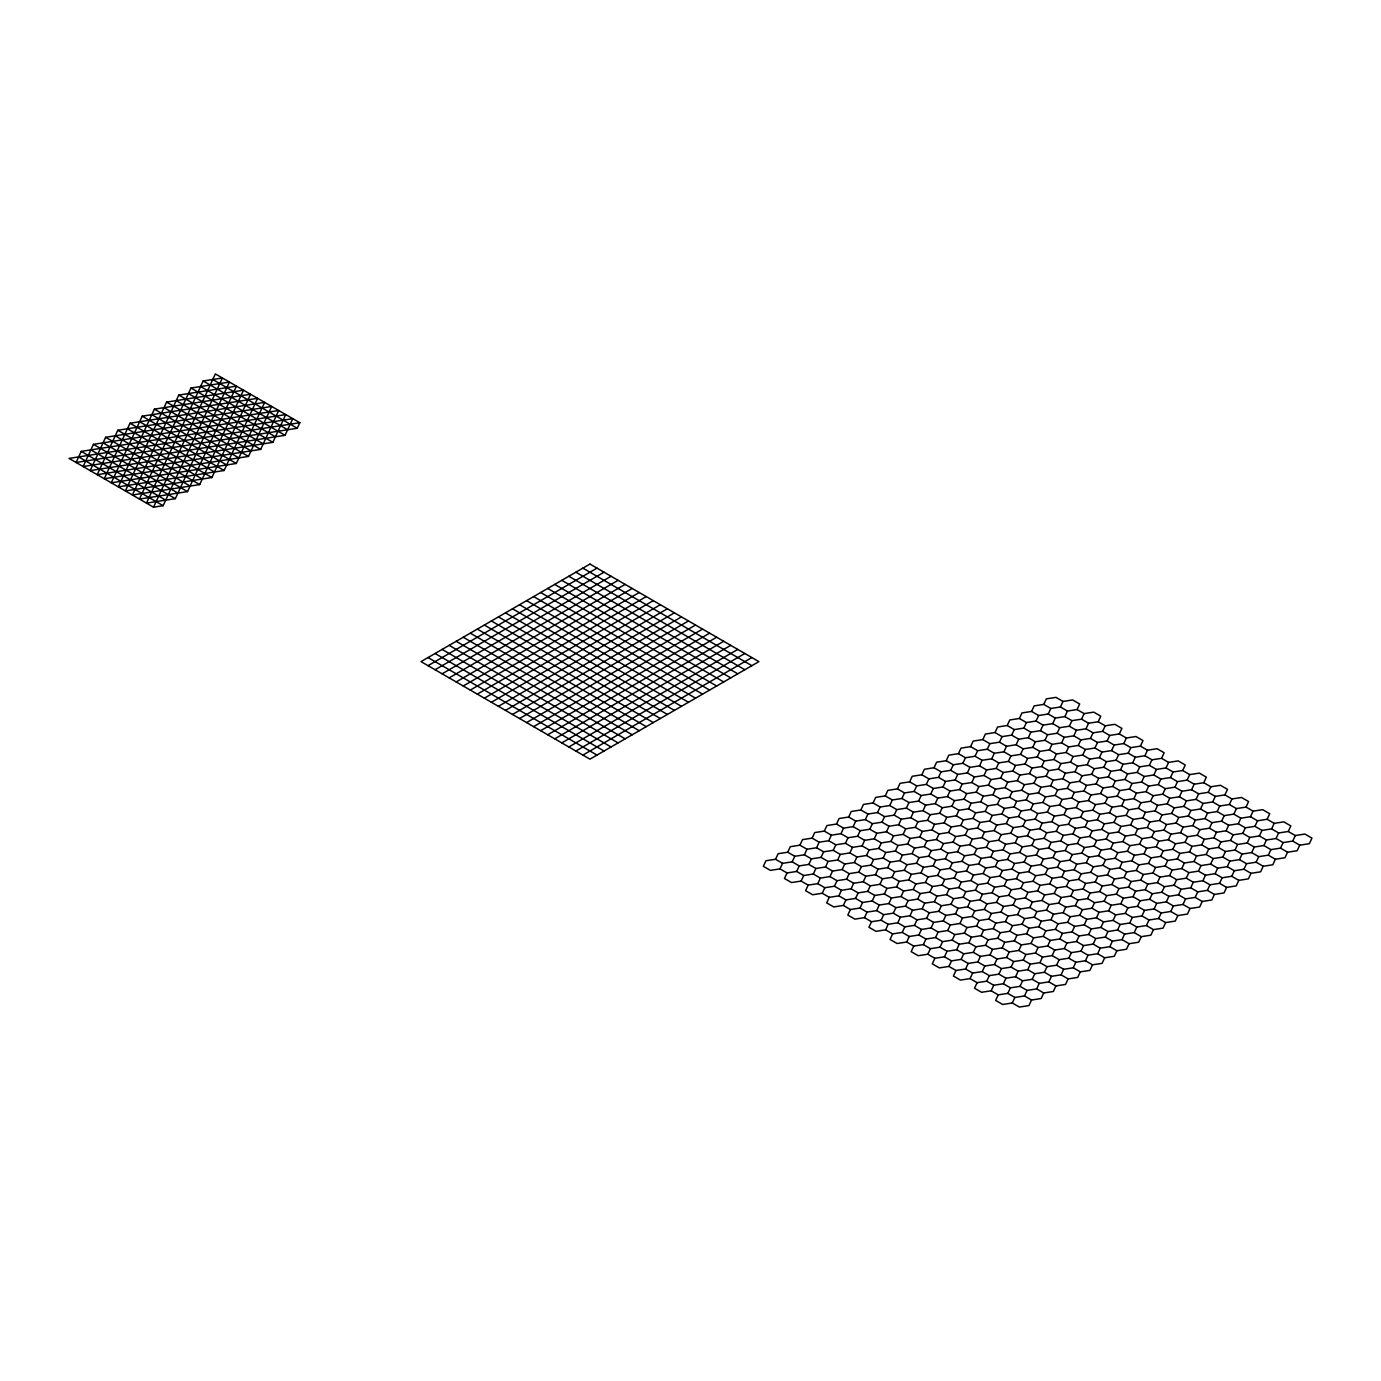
<?xml version="1.0" encoding="UTF-8"?>
<svg xmlns="http://www.w3.org/2000/svg" width="1381" height="1381" viewBox="0 0 1381 1381"><rect width="100%" height="100%" fill="white"/><g stroke="black" fill="none" stroke-linecap="round" stroke-linejoin="round"><path stroke-width="1.5" d="M153.515 507.19L163.131 505.688L222.393 378.014L203.162 380.983L146.472 503.116L175.335 498.662L229.436 382.071L190.975 388.026L139.446 499.059L187.523 491.619L236.479 386.128L178.788 395.07L132.403 494.985L199.71 484.576L243.505 390.202L166.583 402.095L125.36 490.928L211.897 477.533L250.548 394.258L154.396 409.139L118.317 486.854L224.102 470.507L257.591 398.332L142.208 416.182L111.291 482.798L236.289 463.464L264.634 402.389L130.004 423.225L104.248 478.741L248.476 456.421L271.677 406.463L117.817 430.251L97.205 474.667L260.681 449.377L278.703 410.52L105.629 437.294L90.162 470.61L272.868 442.334L285.746 414.576L93.442 444.337L83.136 466.536L285.056 435.308L292.789 418.65L81.237 451.38L76.093 462.48L297.243 428.265L299.832 422.707L215.35 373.94L153.515 507.19L69.05 458.406L299.832 422.707M1177.838 915.551L1175.266 921.092L1165.65 922.594L1163.061 928.136L1153.446 929.62L1146.42 925.563L1136.805 927.048L1129.762 922.991L1120.146 924.476L1113.103 920.402L1103.488 921.904L1096.445 917.83L1086.83 919.314L1079.787 915.258L1070.171 916.742L1063.146 912.686L1053.53 914.17L1046.487 910.096L1036.872 911.598L1029.829 907.524L1020.214 909.009L1013.171 904.952L1003.555 906.437L996.512 902.38L986.897 903.865L979.871 899.791L970.256 901.292L963.213 897.218L953.598 898.703L946.555 894.646L936.939 896.131L929.896 892.074L920.281 893.559L913.238 889.485L903.623 890.987L896.597 886.913L886.982 888.397L879.939 884.341L870.323 885.825L863.28 881.769L853.665 883.253L846.622 879.179L837.007 880.681L829.964 876.607L820.349 878.092L813.323 874.035L803.707 875.519L796.664 871.463L787.049 872.947L780.006 868.873L770.391 870.375L763.348 866.301L765.92 860.743L775.535 859.258L778.124 853.717L787.74 852.232L794.783 856.289L804.398 854.804L811.424 858.861L821.039 857.377L828.082 861.433L837.697 859.949L844.74 864.023L854.356 862.538L861.399 866.595L871.014 865.11L878.057 869.167L887.672 867.682L894.698 871.756L904.313 870.254L911.356 874.328L920.972 872.844L928.015 876.9L937.63 875.416L944.673 879.473L954.288 877.988L961.331 882.062L970.947 880.56L977.972 884.634L987.588 883.15L994.631 887.206L1004.246 885.722L1011.289 889.778L1020.904 888.294L1027.947 892.368L1037.563 890.866L1044.606 894.94L1054.221 893.455L1061.247 897.512L1070.862 896.027L1077.905 900.084L1087.52 898.599L1094.563 902.673L1104.179 901.172L1111.222 905.245L1120.837 903.761L1127.88 907.818L1137.495 906.333L1144.521 910.39L1154.136 908.905L1161.179 912.979L1170.795 911.477L1177.838 915.551L1187.453 914.067L1190.025 908.508L1199.64 907.024L1202.212 901.465L1211.828 899.98L1214.417 894.439L1224.032 892.937L1226.604 887.396L1236.219 885.912L1238.792 880.353L1248.407 878.868L1250.996 873.31L1260.611 871.825L1263.183 866.267L1272.799 864.782L1275.371 859.241L1284.986 857.739L1287.558 852.198L1297.173 850.713L1299.763 845.155L1309.378 843.67L1311.95 838.112L1304.907 834.055L1295.292 835.54L1288.249 831.483L1278.633 832.967L1271.608 828.893L1261.992 830.395L1254.949 826.321L1245.334 827.806L1238.291 823.749L1228.676 825.234L1221.633 821.177L1212.017 822.662L1204.974 818.588L1195.359 820.09L1188.333 816.016L1178.718 817.5L1171.675 813.444L1162.06 814.928L1155.017 810.871L1145.401 812.356L1138.358 808.282L1128.743 809.784L1121.7 805.71L1112.085 807.195L1105.059 803.138L1095.444 804.622L1088.401 800.566L1078.785 802.05L1071.742 797.976L1062.127 799.478L1055.084 795.404L1045.469 796.889L1038.426 792.832L1028.81 794.317L1021.785 790.26L1012.169 791.745L1005.126 787.671L995.511 789.172L988.468 785.099L978.853 786.583L971.81 782.526L962.194 784.011L955.151 779.954L945.536 781.439L938.51 777.365L928.895 778.867L921.852 774.793L912.237 776.277L909.665 781.836L900.049 783.32L897.46 788.879L887.845 790.364L885.273 795.905L875.658 797.407L873.085 802.948L863.47 804.433L860.881 809.991L851.266 811.476L848.694 817.034L839.078 818.519L836.506 824.06L826.891 825.562L824.319 831.103L814.704 832.588L812.114 838.146L802.499 839.631L799.927 845.189L790.312 846.674L787.74 852.232M780.006 868.873L782.578 863.332L792.193 861.848L799.236 865.904L808.852 864.42L815.895 868.476L825.51 866.992L832.553 871.066L842.168 869.564L849.194 873.638L858.809 872.153L865.852 876.21L875.468 874.725L882.511 878.782L892.126 877.298L899.169 881.371L908.784 879.87L915.827 883.944L925.443 882.459L932.468 886.516L942.084 885.031L949.127 889.088L958.742 887.603L965.785 891.677L975.4 890.175L982.443 894.249L992.059 892.765L999.102 896.821L1008.717 895.337L1015.743 899.394L1025.358 897.909L1032.401 901.983L1042.016 900.481L1049.059 904.555L1058.675 903.07L1065.718 907.127L1075.333 905.643L1082.376 909.699L1091.991 908.215L1099.017 912.289L1108.632 910.787L1115.675 914.861L1125.291 913.376L1132.334 917.433L1141.949 915.948L1148.992 920.005L1158.607 918.52L1165.65 922.594M787.049 872.947L784.46 878.489L791.503 882.563L801.118 881.078L808.161 885.135L817.776 883.65L824.82 887.707L834.435 886.222L841.478 890.296L851.093 888.794L858.119 892.868L867.734 891.384L874.777 895.44L884.392 893.956L891.436 898.013L901.051 896.528L908.094 900.602L917.709 899.1L924.752 903.174L934.367 901.689L941.393 905.746L951.008 904.262L958.051 908.318L967.667 906.834L974.71 910.908L984.325 909.406L991.368 913.48L1000.983 911.995L1008.026 916.052L1017.642 914.567L1024.667 918.624L1034.283 917.139L1041.326 921.213L1050.941 919.711L1057.984 923.785L1067.599 922.301L1074.642 926.358L1084.258 924.873L1091.301 928.93L1100.916 927.445L1107.942 931.519L1117.557 930.017L1124.6 934.091L1134.215 932.607L1141.258 936.663L1150.874 935.179L1153.446 929.62M792.193 861.848L794.783 856.289M796.664 871.463L799.236 865.904M804.398 854.804L806.97 849.246L816.585 847.761L823.628 851.818L833.244 850.333L840.269 854.407L849.885 852.923L856.928 856.98L866.543 855.495L873.586 859.552L883.201 858.067L890.244 862.124L899.86 860.639L906.903 864.713L916.518 863.229L923.544 867.285L933.159 865.801L940.202 869.857L949.817 868.373L956.86 872.429L966.476 870.945L973.519 875.019L983.134 873.534L990.177 877.591L999.792 876.106L1006.818 880.163L1016.433 878.679L1023.476 882.752L1033.092 881.251L1040.135 885.325L1049.75 883.84L1056.793 887.897L1066.408 886.412L1073.451 890.469L1083.067 888.984L1090.092 893.058L1099.708 891.556L1106.751 895.63L1116.366 894.146L1123.409 898.202L1133.024 896.718L1140.067 900.775L1149.683 899.29L1156.726 903.364L1166.341 901.862L1173.367 905.936L1182.982 904.451L1190.025 908.508M801.118 881.078L803.707 875.519M808.852 864.42L811.424 858.861M816.585 847.761L819.157 842.203L828.773 840.718L835.816 844.792L845.431 843.308L852.474 847.364L862.089 845.88L869.115 849.936L878.748 848.452L885.773 852.509L895.389 851.024L902.432 855.098L912.047 853.613L919.09 857.67L928.705 856.185L935.748 860.242L945.364 858.758L952.389 862.814L962.022 861.33L969.048 865.404L978.663 863.919L985.706 867.976L995.321 866.491L1002.364 870.548L1011.98 869.063L1019.023 873.12L1028.638 871.635L1035.664 875.709L1045.279 874.225L1052.322 878.281L1061.937 876.797L1068.98 880.854L1078.596 879.369L1085.639 883.443L1095.254 881.941L1102.297 886.015L1111.912 884.53L1118.938 888.587L1128.553 887.103L1135.596 891.159L1145.212 889.675L1152.255 893.749L1161.87 892.247L1168.913 896.321L1178.528 894.836L1185.571 898.893L1195.186 897.408L1202.212 901.465M808.161 885.135L805.589 890.693L812.632 894.75L822.247 893.265L829.273 897.322L838.888 895.837L845.932 899.911L855.547 898.41L862.59 902.483L872.205 900.999L879.248 905.056L888.863 903.571L895.906 907.628L905.522 906.143L912.548 910.217L922.163 908.715L929.206 912.789L938.821 911.305L945.864 915.361L955.479 913.877L962.522 917.933L972.138 916.449L979.181 920.523L988.796 919.021L995.822 923.095L1005.437 921.61L1012.48 925.667L1022.095 924.182L1029.138 928.239L1038.754 926.755L1045.797 930.829L1055.412 929.327L1062.455 933.401L1072.07 931.916L1079.096 935.973L1088.711 934.488L1095.754 938.545L1105.37 937.06L1112.413 941.134L1122.028 939.632L1129.071 943.706L1138.686 942.222L1141.258 936.663M813.323 874.035L815.895 868.476M821.039 857.377L823.628 851.818M828.773 840.718L831.345 835.177L840.96 833.692L848.003 837.749L857.618 836.265L864.661 840.321L874.277 838.837L881.32 842.893L890.935 841.409L897.978 845.483L907.593 843.998L914.619 848.055L924.234 846.57L931.277 850.627L940.893 849.142L947.936 853.199L957.551 851.714L964.594 855.788L974.209 854.304L981.252 858.361L990.868 856.876L997.893 860.933L1007.509 859.448L1014.552 863.505L1024.167 862.02L1031.21 866.094L1040.825 864.61L1047.868 868.666L1057.483 867.182L1064.527 871.238L1074.142 869.754L1081.168 873.81L1090.783 872.326L1097.826 876.4L1107.441 874.915L1114.484 878.972L1124.099 877.487L1131.143 881.544L1140.758 880.06L1147.801 884.116L1157.416 882.632L1164.442 886.706L1174.057 885.221L1181.1 889.278L1190.715 887.793L1197.759 891.85L1207.374 890.365L1214.417 894.439M817.776 883.65L820.349 878.092M825.51 866.992L828.082 861.433M833.244 850.333L835.816 844.792M840.96 833.692L843.549 828.134L853.165 826.649L860.19 830.706L869.806 829.221L876.849 833.278L886.464 831.794L893.507 835.868L903.122 834.383L910.165 838.44L919.781 836.955L926.824 841.012L936.439 839.527L943.465 843.584L953.08 842.099L960.123 846.173L969.738 844.689L976.781 848.745L986.397 847.261L993.44 851.317L1003.055 849.833L1010.098 853.89L1019.713 852.405L1026.739 856.479L1036.354 854.994L1043.397 859.051L1053.013 857.566L1060.056 861.623L1069.671 860.139L1076.714 864.195L1086.329 862.711L1093.372 866.785L1102.987 865.3L1110.013 869.357L1119.628 867.872L1126.672 871.929L1136.287 870.444L1143.33 874.501L1152.945 873.016L1159.988 877.09L1169.603 875.606L1176.647 879.662L1186.262 878.178L1193.288 882.235L1202.903 880.75L1209.946 884.807L1219.561 883.322L1226.604 887.396M822.247 893.265L824.82 887.707M829.964 876.607L832.553 871.066M837.697 859.949L840.269 854.407M845.431 843.308L848.003 837.749M853.165 826.649L855.737 821.091L865.352 819.606L872.395 823.663L882.01 822.178L889.053 826.252L898.668 824.75L905.694 828.824L915.31 827.34L922.353 831.397L931.968 829.912L939.011 833.969L948.626 832.484L955.669 836.558L965.284 835.056L972.328 839.13L981.943 837.646L988.969 841.702L998.584 840.218L1005.627 844.274L1015.242 842.79L1022.285 846.864L1031.9 845.379L1038.944 849.436L1048.559 847.951L1055.602 852.008L1065.217 850.523L1072.243 854.58L1081.858 853.095L1088.901 857.169L1098.516 855.685L1105.56 859.742L1115.175 858.257L1122.218 862.314L1131.833 860.829L1138.876 864.886L1148.491 863.401L1155.517 867.475L1165.132 865.991L1172.176 870.047L1181.791 868.563L1188.834 872.619L1198.449 871.135L1205.492 875.191L1215.107 873.707L1222.15 877.781L1231.766 876.296L1238.792 880.353M829.273 897.322L826.701 902.881L833.744 906.937L843.359 905.453L850.403 909.527L860.018 908.025L867.061 912.099L876.676 910.614L883.702 914.671L893.317 913.186L900.36 917.243L909.975 915.758L917.019 919.832L926.634 918.33L933.677 922.404L943.292 920.92L950.318 924.977L959.95 923.492L966.976 927.549L976.591 926.064L983.635 930.138L993.25 928.636L1000.293 932.71L1009.908 931.226L1016.951 935.282L1026.566 933.798L1033.592 937.854L1043.225 936.37L1050.251 940.444L1059.866 938.942L1066.909 943.016L1076.524 941.531L1083.567 945.588L1093.182 944.103L1100.225 948.16L1109.841 946.675L1116.866 950.749L1126.499 949.248L1129.071 943.706M834.435 886.222L837.007 880.681M842.168 869.564L844.74 864.023M849.885 852.923L852.474 847.364M857.618 836.265L860.19 830.706M865.352 819.606L867.924 814.048L877.539 812.563L884.582 816.637L894.197 815.135L901.241 819.209L910.856 817.725L917.899 821.781L927.514 820.297L934.54 824.353L944.155 822.869L951.198 826.943L960.813 825.441L967.857 829.515L977.472 828.03L984.515 832.087L994.13 830.602L1001.173 834.659L1010.788 833.175L1017.814 837.249L1027.429 835.747L1034.473 839.821L1044.088 838.336L1051.131 842.393L1060.746 840.908L1067.789 844.965L1077.404 843.48L1084.448 847.554L1094.063 846.052L1101.089 850.126L1110.704 848.642L1117.747 852.698L1127.362 851.214L1134.405 855.271L1144.02 853.786L1151.063 857.86L1160.679 856.375L1167.722 860.432L1177.337 858.947L1184.363 863.004L1193.978 861.52L1201.021 865.576L1210.636 864.092L1217.679 868.166L1227.295 866.681L1234.338 870.738L1243.953 869.253L1250.996 873.31M838.888 895.837L841.478 890.296M846.622 879.179L849.194 873.638M854.356 862.538L856.928 856.98M862.089 845.88L864.661 840.321M869.806 829.221L872.395 823.663M877.539 812.563L880.111 807.022L889.744 805.52L896.77 809.594L906.385 808.109L913.428 812.166L923.043 810.682L930.086 814.738L939.701 813.254L946.745 817.328L956.36 815.826L963.386 819.9L973.018 818.415L980.044 822.472L989.659 820.987L996.702 825.044L1006.317 823.559L1013.361 827.633L1022.976 826.131L1030.019 830.205L1039.634 828.721L1046.66 832.778L1056.292 831.293L1063.318 835.35L1072.933 833.865L1079.977 837.939L1089.592 836.437L1096.635 840.511L1106.25 839.027L1113.293 843.083L1122.908 841.599L1129.934 845.655L1139.567 844.171L1146.593 848.245L1156.208 846.743L1163.251 850.817L1172.866 849.332L1179.909 853.389L1189.524 851.904L1196.567 855.961L1206.183 854.476L1213.208 858.55L1222.841 857.066L1229.867 861.123L1239.482 859.638L1246.525 863.695L1256.14 862.21L1263.183 866.267M843.359 905.453L845.932 899.911M851.093 888.794L853.665 883.253M858.809 872.153L861.399 866.595M866.543 855.495L869.115 849.936M874.277 838.837L876.849 833.278M882.01 822.178L884.582 816.637M889.744 805.52L892.316 799.979L901.931 798.494L908.974 802.551L918.589 801.066L925.615 805.123L935.23 803.638L942.274 807.712L951.889 806.211L958.932 810.284L968.547 808.8L975.59 812.857L985.205 811.372L992.248 815.429L1001.864 813.944L1008.89 818.018L1018.505 816.516L1025.548 820.59L1035.163 819.106L1042.206 823.162L1051.821 821.678L1058.864 825.734L1068.48 824.25L1075.523 828.324L1085.138 826.822L1092.164 830.896L1101.779 829.411L1108.822 833.468L1118.437 831.983L1125.48 836.04L1135.096 834.556L1142.139 838.63L1151.754 837.128L1158.797 841.202L1168.412 839.717L1175.438 843.774L1185.053 842.289L1192.096 846.346L1201.712 844.861L1208.755 848.935L1218.37 847.433L1225.413 851.507L1235.028 850.023L1242.071 854.079L1251.687 852.595L1258.712 856.652L1268.328 855.167L1275.371 859.241M850.403 909.527L847.813 915.068L854.856 919.142L864.471 917.64L871.515 921.714L881.13 920.229L888.173 924.286L897.788 922.801L904.831 926.858L914.446 925.374L921.472 929.448L931.087 927.946L938.131 932.02L947.746 930.535L954.789 934.592L964.404 933.107L971.447 937.164L981.062 935.679L988.106 939.753L997.721 938.251L1004.747 942.325L1014.362 940.841L1021.405 944.897L1031.02 943.413L1038.063 947.47L1047.678 945.985L1054.721 950.059L1064.337 948.557L1071.38 952.631L1080.995 951.146L1088.021 955.203L1097.636 953.719L1104.679 957.775L1114.294 956.291L1116.866 950.749M855.547 898.41L858.119 892.868M863.28 881.769L865.852 876.21M871.014 865.11L873.586 859.552M878.748 848.452L881.32 842.893M886.464 831.794L889.053 826.252M894.197 815.135L896.77 809.594M901.931 798.494L904.503 792.936L914.118 791.451L921.162 795.508L930.777 794.023L937.82 798.097L947.435 796.595L954.461 800.669L964.076 799.185L971.119 803.241L980.734 801.757L987.778 805.814L997.393 804.329L1004.436 808.403L1014.051 806.901L1021.094 810.975L1030.709 809.49L1037.735 813.547L1047.35 812.063L1054.393 816.119L1064.009 814.635L1071.052 818.709L1080.667 817.207L1087.71 821.281L1097.325 819.796L1104.368 823.853L1113.984 822.368L1121.009 826.425L1130.625 824.94L1137.668 829.014L1147.283 827.512L1154.326 831.586L1163.941 830.102L1170.984 834.159L1180.6 832.674L1187.643 836.731L1197.258 835.246L1204.284 839.32L1213.899 837.818L1220.942 841.892L1230.557 840.408L1237.6 844.464L1247.216 842.98L1254.259 847.036L1263.874 845.552L1270.917 849.626L1280.532 848.124L1287.558 852.198M860.018 908.025L862.59 902.483M867.734 891.384L870.323 885.825M875.468 874.725L878.057 869.167M883.201 858.067L885.773 852.509M890.935 841.409L893.507 835.868M898.668 824.75L901.241 819.209M906.385 808.109L908.974 802.551M914.118 791.451L916.691 785.893L926.306 784.408L933.349 788.482L942.964 786.98L950.007 791.054L959.622 789.569L966.665 793.626L976.281 792.142L983.324 796.198L992.939 794.714L999.965 798.788L1009.58 797.286L1016.623 801.36L1026.238 799.875L1033.281 803.932L1042.897 802.447L1049.94 806.504L1059.555 805.019L1066.598 809.093L1076.213 807.592L1083.239 811.665L1092.854 810.181L1099.897 814.238L1109.513 812.753L1116.556 816.81L1126.171 815.325L1133.214 819.399L1142.829 817.897L1149.872 821.971L1159.488 820.487L1166.513 824.543L1176.129 823.059L1183.172 827.115L1192.787 825.631L1199.83 829.705L1209.445 828.203L1216.488 832.277L1226.104 830.792L1233.147 834.849L1242.762 833.364L1249.788 837.421L1259.403 835.937L1266.446 840.011L1276.061 838.509L1283.104 842.583L1292.72 841.098L1299.763 845.155M921.852 774.793L924.424 769.252L934.039 767.75L941.082 771.824L950.698 770.339L957.741 774.396L967.356 772.911L974.399 776.968L984.014 775.483L991.04 779.557L1000.655 778.055L1007.698 782.129L1017.314 780.645L1024.357 784.701L1033.972 783.217L1041.015 787.274L1050.63 785.789L1057.656 789.863L1067.289 788.361L1074.314 792.435L1083.93 790.95L1090.973 795.007L1100.588 793.523L1107.631 797.579L1117.246 796.095L1124.289 800.169L1133.905 798.667L1140.93 802.741L1150.563 801.256L1157.589 805.313L1167.204 803.828L1174.247 807.885L1183.862 806.4L1190.905 810.474L1200.521 808.973L1207.564 813.046L1217.179 811.562L1224.205 815.619L1233.837 814.134L1240.863 818.191L1250.478 816.706L1257.521 820.78L1267.137 819.278L1274.18 823.352L1283.795 821.868L1290.838 825.924L1288.249 831.483M864.471 917.64L867.061 912.099M872.205 900.999L874.777 895.44M879.939 884.341L882.511 878.782M887.672 867.682L890.244 862.124M895.389 851.024L897.978 845.483M903.122 834.383L905.694 828.824M910.856 817.725L913.428 812.166M918.589 801.066L921.162 795.508M926.306 784.408L928.895 778.867M934.039 767.75L936.611 762.208L946.227 760.724L953.27 764.781L962.885 763.296L969.928 767.353L979.543 765.868L986.586 769.942L996.202 768.44L1003.245 772.514L1012.86 771.03L1019.886 775.086L1029.501 773.602L1036.544 777.658L1046.159 776.174L1053.202 780.248L1062.818 778.746L1069.861 782.82L1079.476 781.335L1086.519 785.392L1096.134 783.907L1103.16 787.964L1112.775 786.48L1119.818 790.553L1129.434 789.052L1136.477 793.126L1146.092 791.641L1153.135 795.698L1162.75 794.213L1169.793 798.27L1179.409 796.785L1186.434 800.859L1196.05 799.357L1203.093 803.431L1212.708 801.947L1219.751 806.003L1229.366 804.519L1236.409 808.576L1246.025 807.091L1253.068 811.165L1262.683 809.663L1269.709 813.737L1267.137 819.278M871.515 921.714L868.942 927.255L875.986 931.329L885.601 929.845L892.627 933.901L902.242 932.417L909.285 936.473L918.9 934.989L925.943 939.063L935.558 937.561L942.602 941.635L952.217 940.15L959.26 944.207L968.875 942.722L975.901 946.779L985.516 945.295L992.559 949.368L1002.174 947.867L1009.218 951.941L1018.833 950.456L1025.876 954.513L1035.491 953.028L1042.534 957.085L1052.149 955.6L1059.175 959.674L1068.79 958.19L1075.834 962.246L1085.449 960.762L1092.492 964.818L1102.107 963.334L1104.679 957.775M876.676 910.614L879.248 905.056M884.392 893.956L886.982 888.397M892.126 877.298L894.698 871.756M899.86 860.639L902.432 855.098M907.593 843.998L910.165 838.44M915.31 827.34L917.899 821.781M923.043 810.682L925.615 805.123M930.777 794.023L933.349 788.482M938.51 777.365L941.082 771.824M946.227 760.724L948.816 755.165L958.431 753.681L965.457 757.737L975.072 756.253L982.115 760.31L991.731 758.825L998.774 762.899L1008.389 761.414L1015.432 765.471L1025.047 763.986L1032.09 768.043L1041.706 766.559L1048.731 770.615L1058.347 769.131L1065.39 773.205L1075.005 771.72L1082.048 775.777L1091.663 774.292L1098.706 778.349L1108.322 776.864L1115.365 780.938L1124.98 779.436L1132.006 783.51L1141.621 782.026L1148.664 786.082L1158.279 784.598L1165.322 788.655L1174.938 787.17L1181.981 791.244L1191.596 789.742L1198.639 793.816L1208.254 792.331L1215.28 796.388L1224.895 794.904L1231.938 798.96L1241.554 797.476L1248.597 801.55L1246.025 807.091M881.13 920.229L883.702 914.671M888.863 903.571L891.436 898.013M896.597 886.913L899.169 881.371M904.313 870.254L906.903 864.713M912.047 853.613L914.619 848.055M919.781 836.955L922.353 831.397M927.514 820.297L930.086 814.738M935.23 803.638L937.82 798.097M942.964 786.98L945.536 781.439M950.698 770.339L953.27 764.781M958.431 753.681L961.003 748.122L970.619 746.638L977.662 750.694L987.277 749.21L994.32 753.284L1003.935 751.799L1010.961 755.856L1020.576 754.371L1027.619 758.428L1037.235 756.943L1044.278 761L1053.893 759.515L1060.936 763.589L1070.551 762.105L1077.594 766.162L1087.21 764.677L1094.235 768.734L1103.851 767.249L1110.894 771.306L1120.509 769.821L1127.552 773.895L1137.167 772.411L1144.21 776.467L1153.825 774.983L1160.869 779.039L1170.484 777.555L1177.51 781.629L1187.125 780.127L1194.168 784.201L1203.783 782.716L1210.826 786.773L1220.441 785.288L1227.485 789.345L1224.895 794.904M885.601 929.845L888.173 924.286M893.317 913.186L895.906 907.628M901.051 896.528L903.623 890.987M908.784 879.87L911.356 874.328M916.518 863.229L919.09 857.67M924.234 846.57L926.824 841.012M931.968 829.912L934.54 824.353M939.701 813.254L942.274 807.712M947.435 796.595L950.007 791.054M955.151 779.954L957.741 774.396M962.885 763.296L965.457 757.737M970.619 746.638L973.191 741.079L982.806 739.595L989.849 743.668L999.464 742.184L1006.507 746.241L1016.123 744.756L1023.166 748.813L1032.781 747.328L1039.807 751.385L1049.422 749.9L1056.465 753.974L1066.08 752.49L1073.123 756.546L1082.739 755.062L1089.782 759.118L1099.397 757.634L1106.44 761.691L1116.055 760.206L1123.081 764.28L1132.696 762.795L1139.739 766.852L1149.355 765.367L1156.398 769.424L1166.013 767.94L1173.056 771.996L1182.671 770.512L1189.714 774.586L1199.329 773.101L1206.355 777.158L1203.783 782.716M892.627 933.901L890.055 939.46L897.098 943.516L906.713 942.032L913.756 946.089L923.371 944.604L930.397 948.678L940.012 947.193L947.055 951.25L956.67 949.765L963.714 953.822L973.329 952.338L980.372 956.394L989.987 954.91L997.03 958.984L1006.645 957.499L1013.671 961.556L1023.286 960.071L1030.33 964.128L1039.945 962.643L1046.988 966.7L1056.603 965.215L1063.646 969.289L1073.261 967.805L1080.305 971.861L1089.92 970.377L1092.492 964.818M897.788 922.801L900.36 917.243M905.522 906.143L908.094 900.602M913.238 889.485L915.827 883.944M920.972 872.844L923.544 867.285M928.705 856.185L931.277 850.627M936.439 839.527L939.011 833.969M944.155 822.869L946.745 817.328M951.889 806.211L954.461 800.669M959.622 789.569L962.194 784.011M967.356 772.911L969.928 767.353M975.072 756.253L977.662 750.694M982.806 739.595L985.395 734.053L995.01 732.551L1002.036 736.625L1011.652 735.141L1018.695 739.198L1028.31 737.713L1035.353 741.77L1044.968 740.285L1052.011 744.359L1061.626 742.874L1068.67 746.931L1078.285 745.447L1085.311 749.503L1094.926 748.019L1101.969 752.075L1111.584 750.591L1118.627 754.665L1128.242 753.18L1135.286 757.237L1144.901 755.752L1151.944 759.809L1161.559 758.324L1168.585 762.381L1178.2 760.896L1185.243 764.97L1182.671 770.512M902.242 932.417L904.831 926.858M909.975 915.758L912.548 910.217M917.709 899.1L920.281 893.559M925.443 882.459L928.015 876.9M933.159 865.801L935.748 860.242M940.893 849.142L943.465 843.584M948.626 832.484L951.198 826.943M956.36 815.826L958.932 810.284M964.076 799.185L966.665 793.626M971.81 782.526L974.399 776.968M979.543 765.868L982.115 760.31M987.277 749.21L989.849 743.668M995.01 732.551L997.583 727.01L1007.198 725.526L1014.241 729.582L1023.856 728.098L1030.882 732.154L1040.497 730.67L1047.54 734.744L1057.156 733.242L1064.199 737.316L1073.814 735.831L1080.857 739.888L1090.472 738.403L1097.515 742.46L1107.13 740.976L1114.156 745.05L1123.771 743.565L1130.815 747.622L1140.43 746.137L1147.473 750.194L1157.088 748.709L1164.131 752.766L1161.559 758.324M906.713 942.032L909.285 936.473M914.446 925.374L917.019 919.832M922.163 908.715L924.752 903.174M929.896 892.074L932.468 886.516M937.63 875.416L940.202 869.857M945.364 858.758L947.936 853.199M953.08 842.099L955.669 836.558M960.813 825.441L963.386 819.9M968.547 808.8L971.119 803.241M976.281 792.142L978.853 786.583M984.014 775.483L986.586 769.942M991.731 758.825L994.32 753.284M999.464 742.184L1002.036 736.625M1007.198 725.526L1009.77 719.967L1019.385 718.483L1026.428 722.539L1036.043 721.055L1043.087 725.129L1052.702 723.627L1059.728 727.701L1069.36 726.216L1076.386 730.273L1086.001 728.788L1093.044 732.845L1102.659 731.36L1109.703 735.434L1119.318 733.932L1126.361 738.006L1135.976 736.522L1143.002 740.579L1140.43 746.137M913.756 946.089L911.167 951.647L918.21 955.704L927.825 954.219L934.868 958.293L944.483 956.809L951.526 960.865L961.141 959.381L968.185 963.437L977.8 961.953L984.826 966.01L994.441 964.525L1001.484 968.599L1011.099 967.114L1018.142 971.171L1027.757 969.686L1034.801 973.743L1044.416 972.259L1051.459 976.315L1061.074 974.831L1068.1 978.905L1077.715 977.42L1080.305 971.861M918.9 934.989L921.472 929.448M926.634 918.33L929.206 912.789M934.367 901.689L936.939 896.131M942.084 885.031L944.673 879.473M949.817 868.373L952.389 862.814M957.551 851.714L960.123 846.173M965.284 835.056L967.857 829.515M973.018 818.415L975.59 812.857M980.734 801.757L983.324 796.198M988.468 785.099L991.04 779.557M996.202 768.44L998.774 762.899M1003.935 751.799L1006.507 746.241M1011.652 735.141L1014.241 729.582M1019.385 718.483L1021.957 712.924L1031.572 711.439L1038.616 715.513L1048.231 714.012L1055.274 718.085L1064.889 716.601L1071.932 720.658L1081.547 719.173L1088.591 723.23L1098.206 721.745L1105.232 725.819L1114.847 724.317L1121.89 728.391L1119.318 733.932M923.371 944.604L925.943 939.063M931.087 927.946L933.677 922.404M938.821 911.305L941.393 905.746M946.555 894.646L949.127 889.088M954.288 877.988L956.86 872.429M962.022 861.33L964.594 855.788M969.738 844.689L972.328 839.13M977.472 828.03L980.044 822.472M985.205 811.372L987.778 805.814M992.939 794.714L995.511 789.172M1000.655 778.055L1003.245 772.514M1008.389 761.414L1010.961 755.856M1016.123 744.756L1018.695 739.198M1023.856 728.098L1026.428 722.539M1031.572 711.439L1034.162 705.898L1043.777 704.396L1050.803 708.47L1060.418 706.986L1067.461 711.042L1077.076 709.558L1084.12 713.614L1093.735 712.13L1100.778 716.204L1098.206 721.745M927.825 954.219L930.397 948.678M935.558 937.561L938.131 932.02M943.292 920.92L945.864 915.361M951.008 904.262L953.598 898.703M958.742 887.603L961.331 882.062M966.476 870.945L969.048 865.404M974.209 854.304L976.781 848.745M981.943 837.646L984.515 832.087M989.659 820.987L992.248 815.429M997.393 804.329L999.965 798.788M1005.126 787.671L1007.698 782.129M1012.86 771.03L1015.432 765.471M1020.576 754.371L1023.166 748.813M1028.31 737.713L1030.882 732.154M1036.043 721.055L1038.616 715.513M1043.777 704.396L1046.349 698.855L1055.964 697.37L1063.007 701.427L1072.623 699.943L1079.666 703.999L1077.076 709.558M934.868 958.293L932.296 963.834L939.322 967.908L948.954 966.424L955.98 970.48L965.595 968.996L972.638 973.053L982.254 971.568L989.297 975.625L998.912 974.14L1005.955 978.214L1015.57 976.73L1022.596 980.786L1032.228 979.302L1039.254 983.358L1048.87 981.874L1055.913 985.93L1065.528 984.446L1068.1 978.905M940.012 947.193L942.602 941.635M947.746 930.535L950.318 924.977M955.479 913.877L958.051 908.318M963.213 897.218L965.785 891.677M970.947 880.56L973.519 875.019M978.663 863.919L981.252 858.361M986.397 847.261L988.969 841.702M994.13 830.602L996.702 825.044M1001.864 813.944L1004.436 808.403M1009.58 797.286L1012.169 791.745M1017.314 780.645L1019.886 775.086M1025.047 763.986L1027.619 758.428M1032.781 747.328L1035.353 741.77M1040.497 730.67L1043.087 725.129M1048.231 714.012L1050.803 708.47M944.483 956.809L947.055 951.25M952.217 940.15L954.789 934.592M959.95 923.492L962.522 917.933M967.667 906.834L970.256 901.292M975.4 890.175L977.972 884.634M983.134 873.534L985.706 867.976M990.868 856.876L993.44 851.317M998.584 840.218L1001.173 834.659M1006.317 823.559L1008.89 818.018M1014.051 806.901L1016.623 801.36M1021.785 790.26L1024.357 784.701M1029.501 773.602L1032.09 768.043M1037.235 756.943L1039.807 751.385M1044.968 740.285L1047.54 734.744M1052.702 723.627L1055.274 718.085M1060.418 706.986L1063.007 701.427M948.954 966.424L951.526 960.865M956.67 949.765L959.26 944.207M964.404 933.107L966.976 927.549M972.138 916.449L974.71 910.908M979.871 899.791L982.443 894.249M987.588 883.15L990.177 877.591M995.321 866.491L997.893 860.933M1003.055 849.833L1005.627 844.274M1010.788 833.175L1013.361 827.633M1018.505 816.516L1021.094 810.975M1026.238 799.875L1028.81 794.317M1033.972 783.217L1036.544 777.658M1041.706 766.559L1044.278 761M1049.422 749.9L1052.011 744.359M1057.156 733.242L1059.728 727.701M1064.889 716.601L1067.461 711.042M955.98 970.48L953.408 976.039L960.451 980.096L970.066 978.611L977.109 982.668L986.725 981.183L993.75 985.257L1003.366 983.755L1010.409 987.829L1020.024 986.345L1027.067 990.401L1036.682 988.917L1043.725 992.974L1053.34 991.489L1055.913 985.93M961.141 959.381L963.714 953.822M968.875 942.722L971.447 937.164M976.591 926.064L979.181 920.523M984.325 909.406L986.897 903.865M992.059 892.765L994.631 887.206M999.792 876.106L1002.364 870.548M1007.509 859.448L1010.098 853.89M1015.242 842.79L1017.814 837.249M1022.976 826.131L1025.548 820.59M1030.709 809.49L1033.281 803.932M1038.426 792.832L1041.015 787.274M1046.159 776.174L1048.731 770.615M1053.893 759.515L1056.465 753.974M1061.626 742.874L1064.199 737.316M1069.36 726.216L1071.932 720.658M965.595 968.996L968.185 963.437M973.329 952.338L975.901 946.779M981.062 935.679L983.635 930.138M988.796 919.021L991.368 913.48M996.512 902.38L999.102 896.821M1004.246 885.722L1006.818 880.163M1011.98 869.063L1014.552 863.505M1019.713 852.405L1022.285 846.864M1027.429 835.747L1030.019 830.205M1035.163 819.106L1037.735 813.547M1042.897 802.447L1045.469 796.889M1050.63 785.789L1053.202 780.248M1058.347 769.131L1060.936 763.589M1066.08 752.49L1068.67 746.931M1073.814 735.831L1076.386 730.273M1081.547 719.173L1084.12 713.614M970.066 978.611L972.638 973.053M977.8 961.953L980.372 956.394M985.516 945.295L988.106 939.753M993.25 928.636L995.822 923.095M1000.983 911.995L1003.555 906.437M1008.717 895.337L1011.289 889.778M1016.433 878.679L1019.023 873.12M1024.167 862.02L1026.739 856.479M1031.9 845.379L1034.473 839.821M1039.634 828.721L1042.206 823.162M1047.35 812.063L1049.94 806.504M1055.084 795.404L1057.656 789.863M1062.818 778.746L1065.39 773.205M1070.551 762.105L1073.123 756.546M1078.285 745.447L1080.857 739.888M1086.001 728.788L1088.591 723.23M977.109 982.668L974.52 988.226L981.563 992.283L991.178 990.798L998.221 994.872L1007.837 993.371L1014.88 997.445L1024.495 995.96L1031.538 1000.017L1041.153 998.532L1043.725 992.974M982.254 971.568L984.826 966.01M989.987 954.91L992.559 949.368M997.721 938.251L1000.293 932.71M1005.437 921.61L1008.026 916.052M1013.171 904.952L1015.743 899.394M1020.904 888.294L1023.476 882.752M1028.638 871.635L1031.21 866.094M1036.354 854.994L1038.944 849.436M1044.088 838.336L1046.66 832.778M1051.821 821.678L1054.393 816.119M1059.555 805.019L1062.127 799.478M1067.289 788.361L1069.861 782.82M1075.005 771.72L1077.594 766.162M1082.739 755.062L1085.311 749.503M1090.472 738.403L1093.044 732.845M986.725 981.183L989.297 975.625M994.441 964.525L997.03 958.984M1002.174 947.867L1004.747 942.325M1009.908 931.226L1012.48 925.667M1017.642 914.567L1020.214 909.009M1025.358 897.909L1027.947 892.368M1033.092 881.251L1035.664 875.709M1040.825 864.61L1043.397 859.051M1048.559 847.951L1051.131 842.393M1056.292 831.293L1058.864 825.734M1064.009 814.635L1066.598 809.093M1071.742 797.976L1074.314 792.435M1079.476 781.335L1082.048 775.777M1087.21 764.677L1089.782 759.118M1094.926 748.019L1097.515 742.46M1102.659 731.36L1105.232 725.819M991.178 990.798L993.75 985.257M998.912 974.14L1001.484 968.599M1006.645 957.499L1009.218 951.941M1014.362 940.841L1016.951 935.282M1022.095 924.182L1024.667 918.624M1029.829 907.524L1032.401 901.983M1037.563 890.866L1040.135 885.325M1045.279 874.225L1047.868 868.666M1053.013 857.566L1055.602 852.008M1060.746 840.908L1063.318 835.35M1068.48 824.25L1071.052 818.709M1076.213 807.592L1078.785 802.05M1083.93 790.95L1086.519 785.392M1091.663 774.292L1094.235 768.734M1099.397 757.634L1101.969 752.075M1107.13 740.976L1109.703 735.434M998.221 994.872L995.649 1000.414L1002.675 1004.488L1012.29 1002.986L1019.333 1007.06L1028.949 1005.575L1031.538 1000.017M1003.366 983.755L1005.955 978.214M1011.099 967.114L1013.671 961.556M1018.833 950.456L1021.405 944.897M1026.566 933.798L1029.138 928.239M1034.283 917.139L1036.872 911.598M1042.016 900.481L1044.606 894.94M1049.75 883.84L1052.322 878.281M1057.483 867.182L1060.056 861.623M1065.217 850.523L1067.789 844.965M1072.933 833.865L1075.523 828.324M1080.667 817.207L1083.239 811.665M1088.401 800.566L1090.973 795.007M1096.134 783.907L1098.706 778.349M1103.851 767.249L1106.44 761.691M1111.584 750.591L1114.156 745.05M1007.837 993.371L1010.409 987.829M1015.57 976.73L1018.142 971.171M1023.286 960.071L1025.876 954.513M1031.02 943.413L1033.592 937.854M1038.754 926.755L1041.326 921.213M1046.487 910.096L1049.059 904.555M1054.221 893.455L1056.793 887.897M1061.937 876.797L1064.527 871.238M1069.671 860.139L1072.243 854.58M1077.404 843.48L1079.977 837.939M1085.138 826.822L1087.71 821.281M1092.854 810.181L1095.444 804.622M1100.588 793.523L1103.16 787.964M1108.322 776.864L1110.894 771.306M1116.055 760.206L1118.627 754.665M1123.771 743.565L1126.361 738.006M1012.29 1002.986L1014.88 997.445M1020.024 986.345L1022.596 980.786M1027.757 969.686L1030.33 964.128M1035.491 953.028L1038.063 947.47M1043.225 936.37L1045.797 930.829M1050.941 919.711L1053.53 914.17M1058.675 903.07L1061.247 897.512M1066.408 886.412L1068.98 880.854M1074.142 869.754L1076.714 864.195M1081.858 853.095L1084.448 847.554M1089.592 836.437L1092.164 830.896M1097.325 819.796L1099.897 814.238M1105.059 803.138L1107.631 797.579M1112.775 786.48L1115.365 780.938M1120.509 769.821L1123.081 764.28M1128.242 753.18L1130.815 747.622M1024.495 995.96L1027.067 990.401M1032.228 979.302L1034.801 973.743M1039.945 962.643L1042.534 957.085M1047.678 945.985L1050.251 940.444M1055.412 929.327L1057.984 923.785M1063.146 912.686L1065.718 907.127M1070.862 896.027L1073.451 890.469M1078.596 879.369L1081.168 873.81M1086.329 862.711L1088.901 857.169M1094.063 846.052L1096.635 840.511M1101.779 829.411L1104.368 823.853M1109.513 812.753L1112.085 807.195M1117.246 796.095L1119.818 790.553M1124.98 779.436L1127.552 773.895M1132.696 762.795L1135.286 757.237M1036.682 988.917L1039.254 983.358M1044.416 972.259L1046.988 966.7M1052.149 955.6L1054.721 950.059M1059.866 938.942L1062.455 933.401M1067.599 922.301L1070.171 916.742M1075.333 905.643L1077.905 900.084M1083.067 888.984L1085.639 883.443M1090.783 872.326L1093.372 866.785M1098.516 855.685L1101.089 850.126M1106.25 839.027L1108.822 833.468M1113.984 822.368L1116.556 816.81M1121.7 805.71L1124.289 800.169M1129.434 789.052L1132.006 783.51M1137.167 772.411L1139.739 766.852M1144.901 755.752L1147.473 750.194M1048.87 981.874L1051.459 976.315M1056.603 965.215L1059.175 959.674M1064.337 948.557L1066.909 943.016M1072.07 931.916L1074.642 926.358M1079.787 915.258L1082.376 909.699M1087.52 898.599L1090.092 893.058M1095.254 881.941L1097.826 876.4M1102.987 865.3L1105.56 859.742M1110.704 848.642L1113.293 843.083M1118.437 831.983L1121.009 826.425M1126.171 815.325L1128.743 809.784M1133.905 798.667L1136.477 793.126M1141.621 782.026L1144.21 776.467M1149.355 765.367L1151.944 759.809M1061.074 974.831L1063.646 969.289M1068.79 958.19L1071.38 952.631M1076.524 941.531L1079.096 935.973M1084.258 924.873L1086.83 919.314M1091.991 908.215L1094.563 902.673M1099.708 891.556L1102.297 886.015M1107.441 874.915L1110.013 869.357M1115.175 858.257L1117.747 852.698M1122.908 841.599L1125.48 836.04M1130.625 824.94L1133.214 819.399M1138.358 808.282L1140.93 802.741M1146.092 791.641L1148.664 786.082M1153.825 774.983L1156.398 769.424M1073.261 967.805L1075.834 962.246M1080.995 951.146L1083.567 945.588M1088.711 934.488L1091.301 928.93M1096.445 917.83L1099.017 912.289M1104.179 901.172L1106.751 895.63M1111.912 884.53L1114.484 878.972M1119.628 867.872L1122.218 862.314M1127.362 851.214L1129.934 845.655M1135.096 834.556L1137.668 829.014M1142.829 817.897L1145.401 812.356M1150.563 801.256L1153.135 795.698M1158.279 784.598L1160.869 779.039M1166.013 767.94L1168.585 762.381M1085.449 960.762L1088.021 955.203M1093.182 944.103L1095.754 938.545M1100.916 927.445L1103.488 921.904M1108.632 910.787L1111.222 905.245M1116.366 894.146L1118.938 888.587M1124.099 877.487L1126.672 871.929M1131.833 860.829L1134.405 855.271M1139.567 844.171L1142.139 838.63M1147.283 827.512L1149.872 821.971M1155.017 810.871L1157.589 805.313M1162.75 794.213L1165.322 788.655M1170.484 777.555L1173.056 771.996M1097.636 953.719L1100.225 948.16M1105.37 937.06L1107.942 931.519M1113.103 920.402L1115.675 914.861M1120.837 903.761L1123.409 898.202M1128.553 887.103L1131.143 881.544M1136.287 870.444L1138.876 864.886M1144.02 853.786L1146.593 848.245M1151.754 837.128L1154.326 831.586M1159.488 820.487L1162.06 814.928M1167.204 803.828L1169.793 798.27M1174.938 787.17L1177.51 781.629M1109.841 946.675L1112.413 941.134M1117.557 930.017L1120.146 924.476M1125.291 913.376L1127.88 907.818M1133.024 896.718L1135.596 891.159M1140.758 880.06L1143.33 874.501M1148.491 863.401L1151.063 857.86M1156.208 846.743L1158.797 841.202M1163.941 830.102L1166.513 824.543M1171.675 813.444L1174.247 807.885M1179.409 796.785L1181.981 791.244M1187.125 780.127L1189.714 774.586M1122.028 939.632L1124.6 934.091M1129.762 922.991L1132.334 917.433M1137.495 906.333L1140.067 900.775M1145.212 889.675L1147.801 884.116M1152.945 873.016L1155.517 867.475M1160.679 856.375L1163.251 850.817M1168.412 839.717L1170.984 834.159M1176.129 823.059L1178.718 817.5M1183.862 806.4L1186.434 800.859M1191.596 789.742L1194.168 784.201M1134.215 932.607L1136.805 927.048M1141.949 915.948L1144.521 910.39M1149.683 899.29L1152.255 893.749M1157.416 882.632L1159.988 877.09M1165.132 865.991L1167.722 860.432M1172.866 849.332L1175.438 843.774M1180.6 832.674L1183.172 827.115M1188.333 816.016L1190.905 810.474M1196.05 799.357L1198.639 793.816M1146.42 925.563L1148.992 920.005M1154.136 908.905L1156.726 903.364M1161.87 892.247L1164.442 886.706M1169.603 875.606L1172.176 870.047M1177.337 858.947L1179.909 853.389M1185.053 842.289L1187.643 836.731M1192.787 825.631L1195.359 820.09M1200.521 808.973L1203.093 803.431M1208.254 792.331L1210.826 786.773M1158.607 918.52L1161.179 912.979M1166.341 901.862L1168.913 896.321M1174.057 885.221L1176.647 879.662M1181.791 868.563L1184.363 863.004M1189.524 851.904L1192.096 846.346M1197.258 835.246L1199.83 829.705M1204.974 818.588L1207.564 813.046M1212.708 801.947L1215.28 796.388M1170.795 911.477L1173.367 905.936M1178.528 894.836L1181.1 889.278M1186.262 878.178L1188.834 872.619M1193.978 861.52L1196.567 855.961M1201.712 844.861L1204.284 839.32M1209.445 828.203L1212.017 822.662M1217.179 811.562L1219.751 806.003M1182.982 904.451L1185.571 898.893M1190.715 887.793L1193.288 882.235M1198.449 871.135L1201.021 865.576M1206.183 854.476L1208.755 848.935M1213.899 837.818L1216.488 832.277M1221.633 821.177L1224.205 815.619M1229.366 804.519L1231.938 798.96M1195.186 897.408L1197.759 891.85M1202.903 880.75L1205.492 875.191M1210.636 864.092L1213.208 858.55M1218.37 847.433L1220.942 841.892M1226.104 830.792L1228.676 825.234M1233.837 814.134L1236.409 808.576M1207.374 890.365L1209.946 884.807M1215.107 873.707L1217.679 868.166M1222.841 857.066L1225.413 851.507M1230.557 840.408L1233.147 834.849M1238.291 823.749L1240.863 818.191M1219.561 883.322L1222.15 877.781M1227.295 866.681L1229.867 861.123M1235.028 850.023L1237.6 844.464M1242.762 833.364L1245.334 827.806M1250.478 816.706L1253.068 811.165M1231.766 876.296L1234.338 870.738M1239.482 859.638L1242.071 854.079M1247.216 842.98L1249.788 837.421M1254.949 826.321L1257.521 820.78M1243.953 869.253L1246.525 863.695M1251.687 852.595L1254.259 847.036M1259.403 835.937L1261.992 830.395M1256.14 862.21L1258.712 856.652M1263.874 845.552L1266.446 840.011M1271.608 828.893L1274.18 823.352M1268.328 855.167L1270.917 849.626M1276.061 838.509L1278.633 832.967M1280.532 848.124L1283.104 842.583M1292.72 841.098L1295.292 835.54M428.041 665.677L596.989 568.143M435.084 669.75L604.032 572.2M442.127 673.807L611.058 576.274M449.17 677.864L618.101 580.331M456.196 681.938L625.144 584.405M463.239 685.994L632.187 588.461M470.282 690.068L639.23 592.518M477.325 694.125L646.256 596.592M484.368 698.182L653.299 600.649M491.394 702.256L660.342 604.723M498.437 706.312L667.386 608.779M505.481 710.386L674.411 612.853M512.524 714.443L681.454 616.91M519.549 718.517L688.498 620.967M526.593 722.574L695.541 625.041M533.636 726.63L702.566 629.097M540.679 730.704L709.61 633.171M547.722 734.761L716.653 637.228M554.748 738.835L723.696 641.302M561.791 742.892L730.739 645.359M568.834 746.966L737.765 649.415M575.877 751.022L744.808 653.489M582.903 755.079L751.851 657.546M582.903 568.143L751.851 665.677M575.877 572.2L744.808 669.75M568.834 576.274L737.765 673.807M561.791 580.331L730.739 677.864M212.778 379.499L297.243 428.265M909.665 781.836L916.691 785.893M203.162 380.983L287.628 429.75M554.748 584.405L723.696 681.938M200.59 386.542L285.056 435.308M897.46 788.879L904.503 792.936M547.722 588.461L716.653 685.994M190.975 388.026L275.44 436.793M540.679 592.518L709.61 690.068M188.403 393.568L272.868 442.334M885.273 795.905L892.316 799.979M533.636 596.592L702.566 694.125M178.788 395.07L263.253 443.836M526.593 600.649L695.541 698.182M176.198 400.611L260.681 449.377M873.085 802.948L880.111 807.022M519.549 604.723L688.498 702.256M166.583 402.095L251.066 450.862M512.524 608.779L681.454 706.312M164.011 407.654L248.476 456.421M860.881 809.991L867.924 814.048M154.396 409.139L238.861 457.905M505.481 612.853L674.411 710.386M151.824 414.697L236.289 463.464M848.694 817.034L855.737 821.091M498.437 616.91L667.386 714.443M142.208 416.182L226.674 464.948M491.394 620.967L660.342 718.517M139.619 421.723L224.102 470.507M836.506 824.06L843.549 828.134M484.368 625.041L653.299 722.574M130.004 423.225L214.487 471.991M477.325 629.097L646.256 726.63M127.432 428.766L211.897 477.533M824.319 831.103L831.345 835.177M470.282 633.171L639.23 730.704M117.817 430.251L202.282 479.017M115.244 435.809L199.71 484.576M812.114 838.146L819.157 842.203M463.239 637.228L632.187 734.761M105.629 437.294L190.095 486.06M456.196 641.302L625.144 738.835M103.057 442.852L187.523 491.619M799.927 845.189L806.97 849.246M449.17 645.359L618.101 742.892M93.442 444.337L177.907 493.103M442.127 649.415L611.058 746.966M90.853 449.878L175.335 498.662M435.084 653.489L604.032 751.022M81.237 451.38L165.72 500.146M428.041 657.546L596.989 755.079M78.665 456.921L163.131 505.688M775.535 859.258L782.578 863.332M589.946 564.069L421.015 661.62L589.946 759.153L758.894 661.62L589.946 564.069"/></g></svg>
